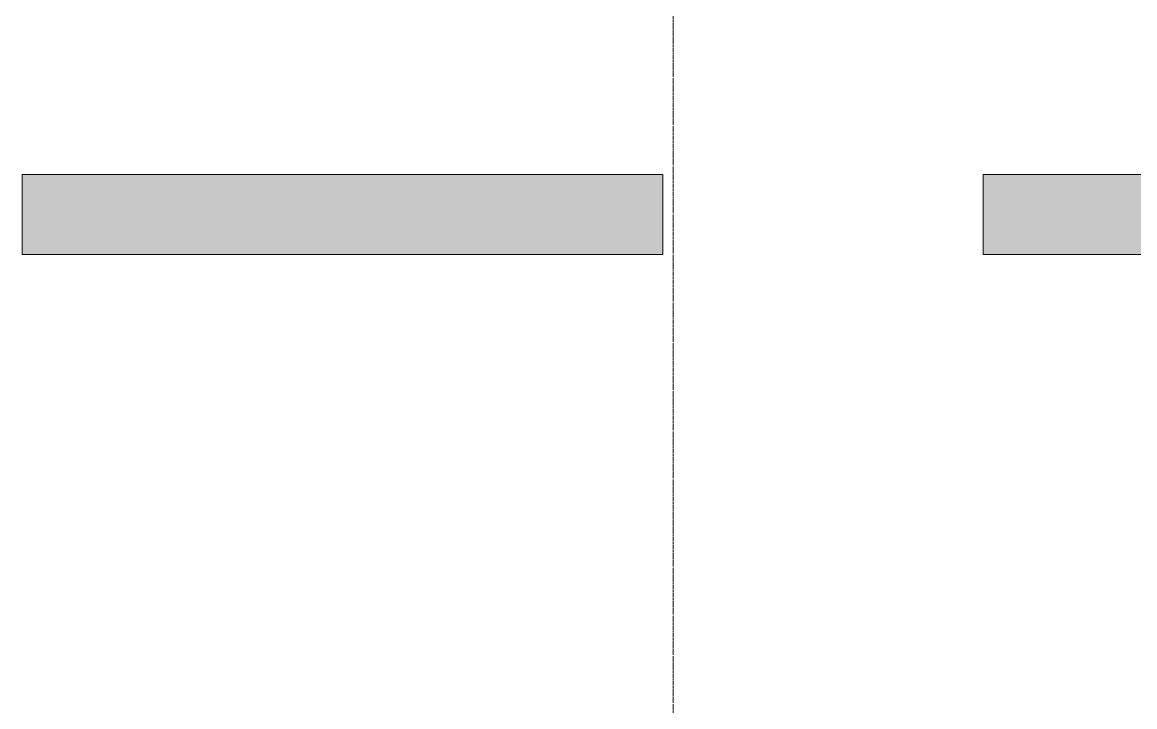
# Model space of a CAD drawing. Extents: x -1439 to 23780, y -1362 to 4476.
# Drawn here: x 21364 to 21711.4, y 2050.5 to 2264.4 of the extents above; entities that cross this region are included whole.
import ezdxf

# ---------------------------------------------------------------- set-up
doc = ezdxf.new("R2010")
doc.units = 0
doc.header["$MEASUREMENT"] = 0
doc.linetypes.add('Audi$0$DASHDOT2', pattern=[0.5, 0.25, -0.125, 0, -0.125])
doc.layers.get('0').update_dxf_attribs({"color": 9, "lineweight": 9})
for name, color, linetype, lineweight in [('Audi$0$04', 8, 'Continuous', 9), ('Audi$0$06D', 8, 'Continuous', 9), ('Audi$0$21', 8, 'Continuous', 9), ('Audi$0$24', 8, 'Audi$0$DASHDOT2', 9)]:
    doc.layers.add(name, color=color, linetype=linetype, lineweight=lineweight)

# ---------------------------------------------------------------- blocks, each defined once
blk = doc.blocks.new('Audi$0$p-floor mark_01')
h = blk.add_hatch(color=0)
h.dxf.hatch_style = 1
h.paths.add_polyline_path([(400, 587.5), (200, 587.5), (200, 612.5), (400, 612.5)])
h = blk.add_hatch(color=0)
h.dxf.hatch_style = 1
h.paths.add_polyline_path([(587.5, 500), (587.5, 587.5), (500, 587.5), (500, 612.5), (612.5, 612.5), (612.5, 500)])
at = {"color": 0}
for points in [[(400, 587.5), (200, 587.5), (200, 612.5), (400, 612.5), (400, 587.5)], [(587.5, 500), (587.5, 587.5), (500, 587.5), (500, 612.5), (612.5, 612.5), (612.5, 500), (587.5, 500)]]:
    blk.add_lwpolyline(points, close=True, dxfattribs=at)
blk = doc.blocks.new('Audi$0$p-audi_floor marks')
at = {"layer": 'Audi$0$06D', "color": 253}
blk.add_blockref('Audi$0$p-floor mark_01', (2400, 426.81), dxfattribs=at)
blk = doc.blocks.new('Audi$0$P-AKS_AUDI')
at = {"layer": 'Audi$0$21', "linetype": 'Audi$0$DASHDOT2'}
blk.add_lwpolyline([(-990.27, -2497.9), (-990.27, -246.25)], dxfattribs=at)
blk = doc.blocks.new('Audi$0$ÇATI KATI PLANI')
at = {"layer": 'Audi$0$24'}
blk.add_blockref('Audi$0$P-AKS_AUDI', (22557.5, 2785), dxfattribs=at)

msp = doc.modelspace()

# ---------------------------------------------------------------- block references
msp.add_blockref('Audi$0$ÇATI KATI PLANI', (0, 0))
at = {"layer": 'Audi$0$04', "color": 252}
msp.add_blockref('Audi$0$p-audi_floor marks', (18764, 1177.5), dxfattribs=at)

doc.saveas('drawing.dxf')
